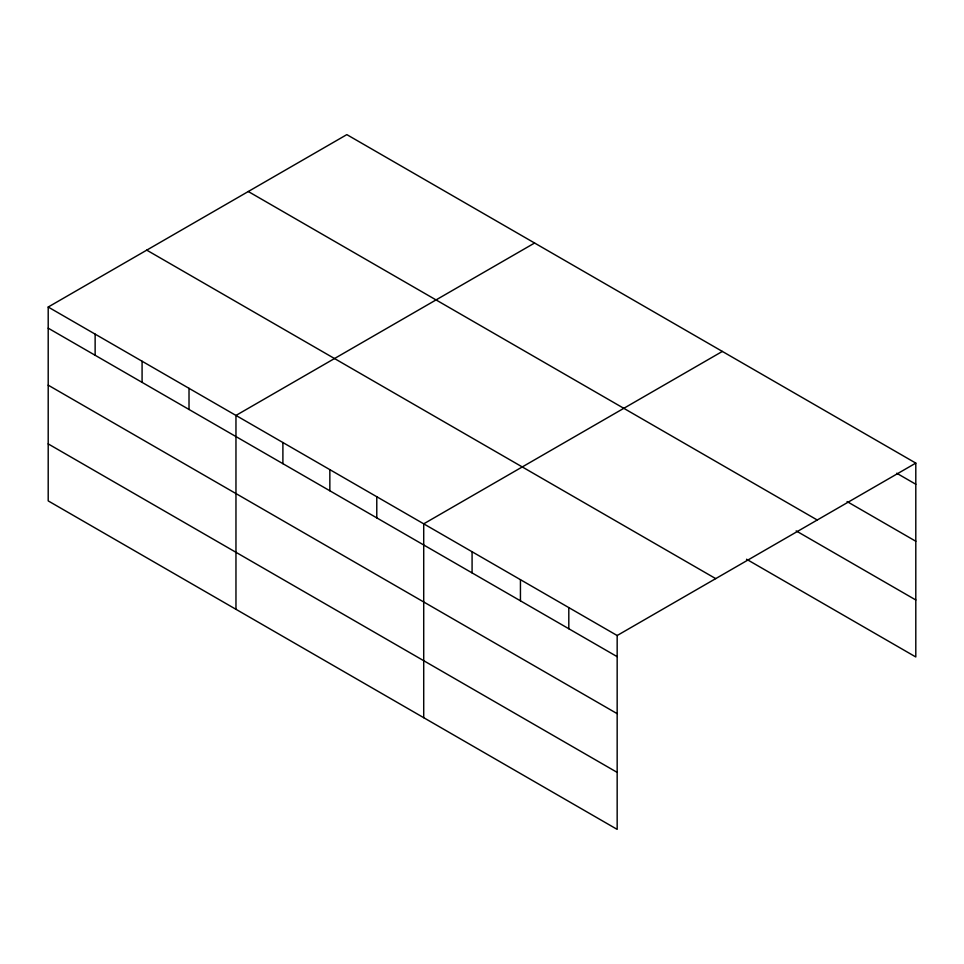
<?xml version="1.0" encoding="UTF-8"?>
<svg xmlns="http://www.w3.org/2000/svg" width="964" height="964" viewBox="0 0 964 964"><rect width="100%" height="100%" fill="white"/><g stroke="black" fill="none" stroke-linecap="round" stroke-linejoin="round"><path stroke-width="1.45" d="M617.165 713.661L617.165 635.517L48.2 307.034L48.2 500.894L617.165 829.377L617.165 713.661L48.2 385.166M746.534 559.241L915.8 656.966L915.8 463.106L346.835 134.623L48.2 307.034M534.586 243.024L235.963 415.436L235.963 609.296M722.349 351.426L423.714 523.838L423.714 717.698M617.165 635.517L915.8 463.106M896.713 473.228L915.8 484.253M847.079 501.569L915.8 541.25M248.278 191.511L817.255 520.006M796.168 530.899L915.8 599.97M146.745 250.134L715.722 578.629M48.2 328.17L617.165 656.665M48.2 443.898L617.165 772.381M568.808 607.597L568.808 628.745M520.439 579.677L520.439 600.825M472.083 551.757L472.083 572.905M376.779 496.737L376.779 517.873M329.845 469.637L329.845 490.772M282.898 442.536L282.898 463.672M189.016 388.335L189.016 409.471M142.082 361.235L142.082 382.371M95.135 334.134L95.135 355.27"/></g></svg>
